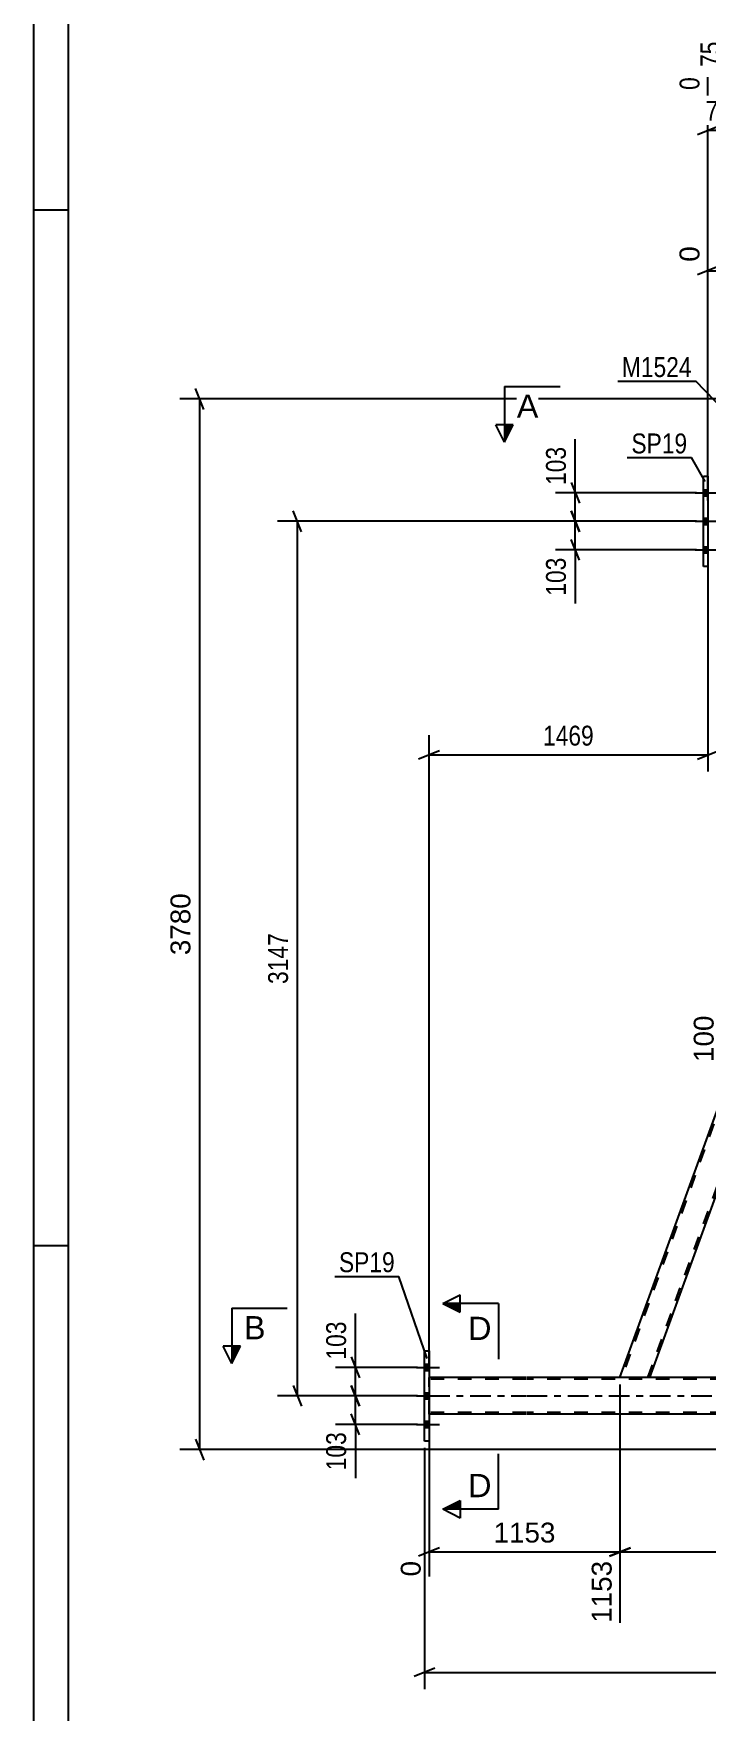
# Model space of a CAD drawing. Header units: millimetres. Extents: x -116 to 725, y -402 to 192.
# Drawn here: x -115.7 to -18.8, y -171.3 to 70.2 of the extents above; entities that cross this region are included whole.
import ezdxf

# ---------------------------------------------------------------- set-up
doc = ezdxf.new("R2010")
doc.units = ezdxf.units.MM
doc.linetypes.add('DXK_LINE_DOT2', pattern=[3.9198, 1.9599, -1.9599])
doc.linetypes.add('DXK_LINE_DOT3', pattern=[5.9187, 2.979, -0.9799, 0.9799, -0.9799])
doc.styles.add('Arial', font='ARIAL.TTF', dxfattribs={"height": 0.2})
doc.styles.add('Arial Narrow', font='ARIALN.TTF', dxfattribs={"height": 0.2})

# ---------------------------------------------------------------- blocks, each defined once
blk = doc.blocks.new('Unknown-203723422-1133')
at = {"color": 5, "linetype": 'Continuous'}
for p, q in [((-115.72, 191.75), (-115.72, -402.25)), ((-110.72, 186.75), (-110.72, -397.25)), ((-110.72, 44.75), (-115.72, 44.75)), ((-110.72, -104.25), (-115.72, -104.25))]:
    blk.add_line(p, q, dxfattribs=at)
blk = doc.blocks.new('Part-203723422-4870 - 4481')
at = {"color": 2, "linetype": 'Continuous'}
for p, q in [((-44.8, -123.22), (-58.76, -123.22)), ((47.38, -123.22), (-44.7, -123.22)), ((-44.8, -128.5), (-58.76, -128.5)), ((47.38, -128.5), (-44.7, -128.5))]:
    blk.add_line(p, q, dxfattribs=at)
at = {"color": 7, "linetype": 'DXK_LINE_DOT2'}
for p, q in [((-58.76, -128.5), (-58.76, -123.22)), ((-44.8, -123.46), (-58.76, -123.46)), ((634.4, -123.46), (-44.7, -123.46)), ((-44.8, -128.26), (-58.76, -128.26)), ((634.4, -128.26), (-44.7, -128.26))]:
    blk.add_line(p, q, dxfattribs=at)
at = {"color": 7, "linetype": 'DXK_LINE_DOT3'}
for p, q in [((-58.76, -125.86), (-44.8, -125.86)), ((-44.7, -125.86), (634.4, -125.86))]:
    blk.add_line(p, q, dxfattribs=at)
blk = doc.blocks.new('Bolt-203723422-4810 - 4481')
at = {"linetype": 'Continuous'}
for points in [[(-58.76, -122.2), (-58.76, -121.32), (-59.4, -121.32), (-59.4, -122.2)], [(-58.76, -122.2), (-58.76, -121.32), (-59.4, -121.32), (-59.4, -122.2)], [(-58.76, -122.2), (-58.76, -121.32), (-59.4, -121.32), (-59.4, -122.2)], [(-58.76, -126.3), (-58.76, -125.42), (-59.4, -125.42), (-59.4, -126.3)], [(-58.76, -126.3), (-58.76, -125.42), (-59.4, -125.42), (-59.4, -126.3)], [(-58.76, -130.4), (-58.76, -129.52), (-59.4, -129.52), (-59.4, -130.4)], [(-58.76, -130.4), (-58.76, -129.52), (-59.4, -129.52), (-59.4, -130.4)], [(-58.76, -130.4), (-58.76, -129.52), (-59.4, -129.52), (-59.4, -130.4)]]:
    blk.add_hatch(color=1, dxfattribs=at).paths.add_polyline_path(points)
at = {"color": 1, "linetype": 'Continuous'}
for p, q in [((-60.56, -121.76), (-57.24, -121.76)), ((-60.56, -121.76), (-57.24, -121.76)), ((-60.56, -121.76), (-57.24, -121.76)), ((-59.4, -121.32), (-58.76, -121.32)), ((-59.4, -121.32), (-58.76, -121.32)), ((-59.4, -121.32), (-58.76, -121.32)), ((-59.4, -122.2), (-58.76, -122.2)), ((-59.4, -122.2), (-58.76, -122.2)), ((-59.4, -122.2), (-58.76, -122.2)), ((-59.4, -125.42), (-58.76, -125.42)), ((-59.4, -125.42), (-58.76, -125.42)), ((-60.56, -125.86), (-57.24, -125.86)), ((-60.56, -125.86), (-57.24, -125.86)), ((-59.4, -126.3), (-58.76, -126.3)), ((-59.4, -126.3), (-58.76, -126.3)), ((-60.56, -129.96), (-57.24, -129.96)), ((-60.56, -129.96), (-57.24, -129.96)), ((-60.56, -129.96), (-57.24, -129.96)), ((-59.4, -129.52), (-58.76, -129.52)), ((-59.4, -129.52), (-58.76, -129.52)), ((-59.4, -129.52), (-58.76, -129.52)), ((-59.4, -130.4), (-58.76, -130.4)), ((-59.4, -130.4), (-58.76, -130.4)), ((-59.4, -130.4), (-58.76, -130.4))]:
    blk.add_line(p, q, dxfattribs=at)
blk = doc.blocks.new('Bolt-203723422-4811 - 4481')
at = {"linetype": 'Continuous'}
for points in [[(-18.61, 3.66), (-18.61, 4.54), (-19.25, 4.54), (-19.25, 3.66)], [(-18.61, 3.66), (-18.61, 4.54), (-19.25, 4.54), (-19.25, 3.66)], [(-18.61, 3.66), (-18.61, 4.54), (-19.25, 4.54), (-19.25, 3.66)], [(-18.61, -0.44), (-18.61, 0.44), (-19.25, 0.44), (-19.25, -0.44)], [(-18.61, -0.44), (-18.61, 0.44), (-19.25, 0.44), (-19.25, -0.44)], [(-18.61, -4.54), (-18.61, -3.66), (-19.25, -3.66), (-19.25, -4.54)], [(-18.61, -4.54), (-18.61, -3.66), (-19.25, -3.66), (-19.25, -4.54)], [(-18.61, -4.54), (-18.61, -3.66), (-19.25, -3.66), (-19.25, -4.54)]]:
    blk.add_hatch(color=1, dxfattribs=at).paths.add_polyline_path(points)
at = {"color": 1, "linetype": 'Continuous'}
for p, q in [((-20.41, 4.1), (-17.09, 4.1)), ((-20.41, 4.1), (-17.09, 4.1)), ((-20.41, 4.1), (-17.09, 4.1)), ((-19.25, 4.54), (-18.61, 4.54)), ((-19.25, 4.54), (-18.61, 4.54)), ((-19.25, 4.54), (-18.61, 4.54)), ((-19.25, 3.66), (-18.61, 3.66)), ((-19.25, 3.66), (-18.61, 3.66)), ((-19.25, 3.66), (-18.61, 3.66)), ((-19.25, 0.44), (-18.61, 0.44)), ((-19.25, 0.44), (-18.61, 0.44)), ((-20.41, 0), (-17.09, 0)), ((-20.41, 0), (-17.09, 0)), ((-19.25, -0.44), (-18.61, -0.44)), ((-19.25, -0.44), (-18.61, -0.44)), ((-20.41, -4.1), (-17.09, -4.1)), ((-20.41, -4.1), (-17.09, -4.1)), ((-20.41, -4.1), (-17.09, -4.1)), ((-19.25, -3.66), (-18.61, -3.66)), ((-19.25, -3.66), (-18.61, -3.66)), ((-19.25, -3.66), (-18.61, -3.66)), ((-19.25, -4.54), (-18.61, -4.54)), ((-19.25, -4.54), (-18.61, -4.54)), ((-19.25, -4.54), (-18.61, -4.54))]:
    blk.add_line(p, q, dxfattribs=at)
blk = doc.blocks.new('Part-203723422-4895 - 4481')
at = {"color": 2, "linetype": 'Continuous'}
for p, q in [((-59.4, -119.36), (-58.76, -119.36)), ((-59.4, -132.36), (-59.4, -119.36)), ((-58.76, -119.36), (-58.76, -132.36)), ((-58.76, -132.36), (-59.4, -132.36))]:
    blk.add_line(p, q, dxfattribs=at)
blk = doc.blocks.new('Part-203723422-4931 - 4481')
at = {"color": 2, "linetype": 'Continuous'}
for p, q in [((-31.26, -123.22), (12.71, -2.4)), ((15.57, -6.25), (-27.01, -123.22))]:
    blk.add_line(p, q, dxfattribs=at)
at = {"color": 7, "linetype": 'DXK_LINE_DOT2'}
for p, q in [((13.11, -2), (-31.01, -123.22)), ((-27.26, -123.22), (16.86, -2)), ((12.71, -2.4), (12.86, -2)), ((17.11, -2), (12.86, -2)), ((17.11, -2), (15.57, -6.25)), ((-27.01, -123.22), (-31.26, -123.22))]:
    blk.add_line(p, q, dxfattribs=at)
blk = doc.blocks.new('Part-203723422-4943 - 4481')
at = {"color": 2, "linetype": 'Continuous'}
for p, q in [((-19.25, 6.5), (-18.61, 6.5)), ((-19.25, -6.5), (-19.25, 6.5)), ((-18.61, 6.5), (-18.61, -6.5)), ((-18.61, -6.5), (-19.25, -6.5))]:
    blk.add_line(p, q, dxfattribs=at)
blk = doc.blocks.new('StraightDimension-203723422-5731 - 4481')
at = {"color": 7, "linetype": 'Continuous'}
for p, q in [((-69.96, -124.36), (-68.76, -127.36)), ((-60.4, -125.86), (-72.21, -125.86)), ((-69.36, -129.96), (-69.36, -125.86)), ((-60.4, -129.96), (-72.21, -129.96)), ((-68.76, -131.46), (-69.96, -128.46))]:
    blk.add_line(p, q, dxfattribs=at)
at = {"color": 0}
blk.add_wipeout([(-70.11, -130.49), (-74.31, -130.49), (-74.31, -137.17), (-70.11, -137.17)], dxfattribs=at)
at = {"color": 7, "linetype": 'Continuous'}
blk.add_line((-69.36, -129.96), (-69.36, -137.69), dxfattribs=at)
blk.add_line((-69.36, -129.96), (-69.36, -137.69), dxfattribs=at)
at = {"color": 3, "style": 'Arial Narrow'}
blk.add_text('103', height=2.863, rotation=90.0002, dxfattribs=at).set_placement((-70.71, -136.57))
blk = doc.blocks.new('StraightDimension-203723422-17749 - 4481')
at = {"color": 7, "linetype": 'Continuous'}
for p, q in [((-15.21, 17.6), (-94.63, 17.6)), ((-91.18, 16.1), (-92.38, 19.1)), ((-91.78, -133.6), (-91.78, 17.6)), ((-92.38, -132.1), (-91.18, -135.1)), ((46.38, -133.6), (-94.63, -133.6))]:
    blk.add_line(p, q, dxfattribs=at)
at = {"color": 0}
blk.add_wipeout([(-92.53, -52.95), (-96.73, -52.95), (-96.73, -63.04), (-92.53, -63.04)], dxfattribs=at)
at = {"color": 3, "style": 'Arial'}
blk.add_text('3780', height=2.865, rotation=90.0002, dxfattribs=at).set_placement((-93.13, -62.44))
blk = doc.blocks.new('StraightDimension-203723422-5706 - 4481')
at = {"color": 7, "linetype": 'Continuous'}
for p, q in [((-38.3, 5.6), (-37.1, 2.6)), ((-20.25, 4.1), (-40.55, 4.1)), ((-37.7, 0), (-37.7, 4.1)), ((-37.1, -1.5), (-38.3, 1.5)), ((-20.25, 0), (-40.55, 0))]:
    blk.add_line(p, q, dxfattribs=at)
at = {"color": 0}
blk.add_wipeout([(-38.45, 11.31), (-42.65, 11.31), (-42.65, 4.62), (-38.45, 4.62)], dxfattribs=at)
at = {"color": 7, "linetype": 'Continuous'}
blk.add_line((-37.7, 4.1), (-37.7, 11.83), dxfattribs=at)
blk.add_line((-37.7, 4.1), (-37.7, 11.83), dxfattribs=at)
at = {"color": 3, "style": 'Arial Narrow'}
blk.add_text('103', height=2.863, rotation=90.0002, dxfattribs=at).set_placement((-39.05, 5.23))
blk = doc.blocks.new('StraightDimension-203723422-5714 - 4481')
at = {"color": 7, "linetype": 'Continuous'}
for p, q in [((-38.3, 1.5), (-37.1, -1.5)), ((-20.25, 0), (-40.55, 0)), ((-37.7, -4.1), (-37.7, 0)), ((-20.25, -4.1), (-40.55, -4.1)), ((-37.1, -5.6), (-38.3, -2.6))]:
    blk.add_line(p, q, dxfattribs=at)
at = {"color": 0}
blk.add_wipeout([(-38.45, -4.63), (-42.65, -4.63), (-42.65, -11.31), (-38.45, -11.31)], dxfattribs=at)
at = {"color": 7, "linetype": 'Continuous'}
blk.add_line((-37.7, -4.1), (-37.7, -11.83), dxfattribs=at)
blk.add_line((-37.7, -4.1), (-37.7, -11.83), dxfattribs=at)
at = {"color": 3, "style": 'Arial Narrow'}
blk.add_text('103', height=2.863, rotation=90.0002, dxfattribs=at).set_placement((-39.05, -10.71))
blk = doc.blocks.new('AngleDimension-203723422-17971 - 4481')
at = {"color": 7, "linetype": 'Continuous'}
for p, q in [((-16.27, -66.87), (-10.72, -66.87)), ((-16.27, -82.09), (-10.72, -66.87)), ((-16.27, -82.09), (-16.27, -66.87)), ((-16.24, -82.03), (-16.27, -82.09))]:
    blk.add_line(p, q, dxfattribs=at)
at = {"color": 0}
for points in [[(-10.67, -65.97), (-10.67, -61.77), (-16.32, -61.77), (-16.32, -65.97)], [(-17.17, -70.54), (-21.37, -70.54), (-21.37, -78.41), (-17.17, -78.41)]]:
    blk.add_wipeout(points, dxfattribs=at)
at = {"color": 3, "style": 'Arial'}
blk.add_text('36', height=2.865, dxfattribs=at).set_placement((-15.72, -65.37))
blk.add_text('100', height=2.865, rotation=90.0002, dxfattribs=at).set_placement((-17.77, -77.81))
blk = doc.blocks.new('StraightDimension-203723422-5918 - 4481')
at = {"color": 7, "linetype": 'Continuous'}
for p, q in [((12.86, -1), (12.86, 48.52)), ((-18.61, 3), (-18.61, 39.57)), ((-17.11, 36.65), (-20.11, 35.45)), ((11.36, 35.45), (14.36, 36.65)), ((-18.61, 36.05), (12.86, 36.05))]:
    blk.add_line(p, q, dxfattribs=at)
at = {"color": 0, "linetype": 'Continuous'}
for points in [[(12.26, 49.12), (8.06, 49.12), (8.06, 41.25), (12.26, 41.25)], [(-19.21, 40.17), (-23.41, 40.17), (-23.41, 36.75), (-19.21, 36.75)]]:
    blk.add_wipeout(points, dxfattribs=at)
at = {"color": 0}
blk.add_wipeout([(1.06, 36.8), (1.06, 41), (-6.81, 41), (-6.81, 36.8)], dxfattribs=at)
at = {"color": 3, "linetype": 'Continuous', "style": 'Arial'}
for s, height, p in [('787', 2.865, (11.66, 41.85)), ('0', 2.87, (-19.81, 37.35))]:
    blk.add_text(s, height=height, rotation=90.0002, dxfattribs=at).set_placement(p)
at = {"color": 3, "style": 'Arial'}
blk.add_text('787', height=2.865, dxfattribs=at).set_placement((-6.21, 37.4))
blk = doc.blocks.new('StraightDimension-203723422-5366 - 4481')
at = {"color": 7, "linetype": 'Continuous'}
for p, q in [((-31.26, -124.22), (-31.26, -158.52)), ((-58.76, -129.5), (-58.76, -151.85)), ((-57.26, -147.72), (-60.26, -148.92)), ((-58.76, -148.32), (-31.26, -148.32)), ((-32.76, -148.92), (-29.76, -147.72))]:
    blk.add_line(p, q, dxfattribs=at)
at = {"color": 0}
blk.add_wipeout([(-39.97, -147.57), (-39.97, -143.37), (-50.06, -143.37), (-50.06, -147.57)], dxfattribs=at)
at = {"color": 0, "linetype": 'Continuous'}
for points in [[(-59.36, -149.02), (-63.56, -149.02), (-63.56, -152.45), (-59.36, -152.45)], [(-31.86, -149.02), (-36.06, -149.02), (-36.06, -159.12), (-31.86, -159.12)]]:
    blk.add_wipeout(points, dxfattribs=at)
at = {"color": 3, "style": 'Arial'}
blk.add_text('1153', height=2.865, dxfattribs=at).set_placement((-49.46, -146.97))
at = {"color": 3, "linetype": 'Continuous', "style": 'Arial'}
for s, height, p in [('0', 2.87, (-59.96, -151.85)), ('1153', 2.865, (-32.46, -158.52))]:
    blk.add_text(s, height=height, rotation=90.0002, dxfattribs=at).set_placement(p)
blk = doc.blocks.new('StraightDimension-203723422-5127 - 4481')
at = {"color": 7, "linetype": 'Continuous'}
for p, q in [((-59.4, -133.36), (-59.4, -168.05)), ((-57.9, -165.05), (-60.9, -166.25)), ((-59.4, -165.65), (680.62, -165.65))]:
    blk.add_line(p, q, dxfattribs=at)
blk = doc.blocks.new('StraightDimension-203723422-5098 - 4481')
at = {"color": 7, "linetype": 'Continuous'}
for p, q in [((-18.61, -3), (-18.61, -36.03)), ((-58.76, -122.22), (-58.76, -30.78)), ((-57.26, -33.03), (-60.26, -34.23)), ((-58.76, -33.63), (-18.61, -33.63)), ((-20.11, -34.23), (-17.11, -33.03))]:
    blk.add_line(p, q, dxfattribs=at)
at = {"color": 0}
blk.add_wipeout([(-34.43, -32.88), (-34.43, -28.68), (-42.94, -28.68), (-42.94, -32.88)], dxfattribs=at)
at = {"color": 3, "style": 'Arial Narrow'}
blk.add_text('1469', height=2.863, dxfattribs=at).set_placement((-42.34, -32.28))
blk = doc.blocks.new('StraightDimension-203723422-5244 - 4481')
at = {"color": 7, "linetype": 'Continuous'}
for p, q in [((-77.12, -1.5), (-78.32, 1.5)), ((-20.25, 0), (-80.57, 0)), ((-77.72, -125.86), (-77.72, 0)), ((-78.32, -124.36), (-77.12, -127.36)), ((-60.4, -125.86), (-80.57, -125.86))]:
    blk.add_line(p, q, dxfattribs=at)
at = {"color": 0}
blk.add_wipeout([(-78.47, -58.67), (-82.67, -58.67), (-82.67, -67.19), (-78.47, -67.19)], dxfattribs=at)
at = {"color": 3, "style": 'Arial Narrow'}
blk.add_text('3147', height=2.863, rotation=90.0002, dxfattribs=at).set_placement((-79.07, -66.59))
blk = doc.blocks.new('StraightDimension-203723422-5376 - 4481')
at = {"color": 7, "linetype": 'Continuous'}
for p, q in [((-31.26, -124.22), (-31.26, -158.52)), ((52.03, -124.22), (52.03, -158.52)), ((-29.76, -147.72), (-32.76, -148.92)), ((-31.26, -148.32), (52.03, -148.32)), ((50.53, -148.92), (53.53, -147.72))]:
    blk.add_line(p, q, dxfattribs=at)
at = {"color": 0}
blk.add_wipeout([(15.43, -147.57), (15.43, -143.37), (5.33, -143.37), (5.33, -147.57)], dxfattribs=at)
at = {"color": 0, "linetype": 'Continuous'}
blk.add_wipeout([(51.43, -149.02), (47.23, -149.02), (47.23, -159.12), (51.43, -159.12)], dxfattribs=at)
at = {"color": 3, "style": 'Arial'}
blk.add_text('2082', height=2.865, dxfattribs=at).set_placement((5.93, -146.97))
at = {"color": 3, "linetype": 'Continuous', "style": 'Arial'}
blk.add_text('3235', height=2.865, rotation=90.0002, dxfattribs=at).set_placement((50.83, -158.52))
blk = doc.blocks.new('StraightDimension-203723422-5723 - 4481')
at = {"color": 7, "linetype": 'Continuous'}
for p, q in [((-69.96, -120.26), (-68.76, -123.26)), ((-60.4, -121.76), (-72.21, -121.76)), ((-69.36, -125.86), (-69.36, -121.76)), ((-68.76, -127.36), (-69.96, -124.36)), ((-60.4, -125.86), (-72.21, -125.86))]:
    blk.add_line(p, q, dxfattribs=at)
at = {"color": 0}
blk.add_wipeout([(-70.11, -114.55), (-74.31, -114.55), (-74.31, -121.24), (-70.11, -121.24)], dxfattribs=at)
at = {"color": 7, "linetype": 'Continuous'}
blk.add_line((-69.36, -121.76), (-69.36, -114.03), dxfattribs=at)
blk.add_line((-69.36, -121.76), (-69.36, -114.03), dxfattribs=at)
at = {"color": 3, "style": 'Arial Narrow'}
blk.add_text('103', height=2.863, rotation=90.0002, dxfattribs=at).set_placement((-70.71, -120.64))
blk = doc.blocks.new('StraightDimension-203723422-17576 - 4481')
at = {"color": 7, "linetype": 'Continuous'}
for p, q in [((-15.62, 18.6), (-15.62, 69.04)), ((-18.61, 3), (-18.61, 63.91)), ((-20.11, 55.68), (-17.11, 56.88)), ((-18.61, 56.28), (-15.62, 56.28)), ((-14.12, 56.88), (-17.12, 55.68))]:
    blk.add_line(p, q, dxfattribs=at)
at = {"color": 0, "linetype": 'Continuous'}
blk.add_wipeout([(-16.22, 69.64), (-20.42, 69.64), (-20.42, 64.78), (-16.22, 64.78)], dxfattribs=at)
at = {"color": 0}
blk.add_wipeout([(-14.69, 57.03), (-14.69, 61.23), (-19.54, 61.23), (-19.54, 57.03)], dxfattribs=at)
at = {"color": 0, "linetype": 'Continuous'}
blk.add_wipeout([(-19.21, 64.51), (-23.41, 64.51), (-23.41, 61.48), (-19.21, 61.48)], dxfattribs=at)
at = {"color": 3, "linetype": 'Continuous', "style": 'Arial Narrow'}
for s, height, p in [('75', 2.863, (-16.82, 65.38)), ('0', 2.86, (-19.81, 62.08))]:
    blk.add_text(s, height=height, rotation=90.0002, dxfattribs=at).set_placement(p)
at = {"color": 3, "style": 'Arial Narrow'}
blk.add_text('75', height=2.863, dxfattribs=at).set_placement((-18.94, 57.63))
blk = doc.blocks.new('Mark-203723422-4549 - 4481')
at = {"color": 0}
blk.add_wipeout([(-20.92, 20.76), (-20.92, 23.76), (-30.98, 23.76), (-30.98, 20.76)], dxfattribs=at)
blk.add_wipeout([(-20.92, 20.76), (-20.92, 23.76), (-30.98, 23.76), (-30.98, 20.76)], dxfattribs=at)
at = {"color": 30, "linetype": 'Continuous'}
for p in [(-31.58, 20.16), (-14.81, 14.46)]:
    blk.add_line(p, (-20.32, 20.16), dxfattribs=at)
at = {"color": 3, "style": 'Arial Narrow'}
blk.add_text('M1524', height=2.863, dxfattribs=at).set_placement((-30.98, 20.76))
blk = doc.blocks.new('SectionMark-203723422-6445 - 4481')
at = {"color": 6, "linetype": 'Continuous'}
for p, q in [((-56.76, -112.57), (-54.26, -111.32)), ((-48.76, -112.57), (-56.76, -112.57)), ((-48.76, -142.19), (-56.76, -142.19)), ((-54.26, -143.44), (-56.76, -142.19))]:
    blk.add_line(p, q, dxfattribs=at)
at = {"color": 0, "linetype": 'Continuous'}
for points in [[(-49.76, -117.82), (-49.76, -114.32), (-53.13, -114.32), (-53.13, -117.82)], [(-49.76, -140.44), (-49.76, -136.94), (-53.13, -136.94), (-53.13, -140.44)]]:
    blk.add_wipeout(points, dxfattribs=at)
at = {"linetype": 'Continuous'}
for points in [[(-54.26, -112.57), (-54.26, -113.82), (-56.76, -112.57)], [(-54.26, -140.94), (-54.26, -142.19), (-56.76, -142.19)]]:
    blk.add_hatch(color=6, dxfattribs=at).paths.add_polyline_path(points)
at = {"color": 6, "linetype": 'Continuous'}
for p, q in [((-56.76, -112.57), (-54.26, -113.82)), ((-54.26, -113.82), (-54.26, -111.32)), ((-48.76, -112.57), (-48.76, -120.57)), ((-48.76, -142.19), (-48.76, -134.19)), ((-56.76, -142.19), (-54.26, -140.94)), ((-54.26, -140.94), (-54.26, -143.44))]:
    blk.add_line(p, q, dxfattribs=at)
at = {"color": 3, "linetype": 'Continuous', "style": 'Arial'}
for p in [(-53.13, -117.82), (-53.13, -140.44)]:
    blk.add_text('D', height=3.34, dxfattribs=at).set_placement(p)
blk = doc.blocks.new('Mark-203723422-4891 - 4481')
at = {"color": 0}
blk.add_wipeout([(-63.7, -108.06), (-63.7, -105.06), (-71.73, -105.06), (-71.73, -108.06)], dxfattribs=at)
blk.add_wipeout([(-63.7, -108.06), (-63.7, -105.06), (-71.73, -105.06), (-71.73, -108.06)], dxfattribs=at)
at = {"color": 30, "linetype": 'Continuous'}
for p in [(-72.33, -108.66), (-59.05, -120.49)]:
    blk.add_line(p, (-63.1, -108.66), dxfattribs=at)
at = {"color": 3, "style": 'Arial Narrow'}
blk.add_text('SP19', height=2.863, dxfattribs=at).set_placement((-71.73, -108.06))
blk = doc.blocks.new('Mark-203723422-4939 - 4481')
at = {"color": 0}
blk.add_wipeout([(-21.57, 9.77), (-21.57, 12.77), (-29.61, 12.77), (-29.61, 9.77)], dxfattribs=at)
blk.add_wipeout([(-21.57, 9.77), (-21.57, 12.77), (-29.61, 12.77), (-29.61, 9.77)], dxfattribs=at)
at = {"color": 30, "linetype": 'Continuous'}
for p in [(-30.21, 9.17), (-19, 5.73)]:
    blk.add_line(p, (-20.97, 9.17), dxfattribs=at)
at = {"color": 3, "style": 'Arial Narrow'}
blk.add_text('SP19', height=2.863, dxfattribs=at).set_placement((-29.61, 9.77))
blk = doc.blocks.new('SectionMark-203723422-6455 - 4481')
at = {"color": 6, "linetype": 'Continuous'}
for p, q in [((-87.17, -113.22), (-87.17, -121.22)), ((-87.17, -121.22), (-88.42, -118.72))]:
    blk.add_line(p, q, dxfattribs=at)
at = {"color": 0, "linetype": 'Continuous'}
blk.add_wipeout([(-82.31, -117.72), (-82.31, -114.22), (-85.42, -114.22), (-85.42, -117.72)], dxfattribs=at)
at = {"linetype": 'Continuous'}
blk.add_hatch(color=6, dxfattribs=at).paths.add_polyline_path([(-87.17, -118.72), (-85.92, -118.72), (-87.17, -121.22)])
at = {"color": 6, "linetype": 'Continuous'}
for p, q in [((-87.17, -113.22), (-79.17, -113.22)), ((-85.92, -118.72), (-88.42, -118.72)), ((-87.17, -121.22), (-85.92, -118.72))]:
    blk.add_line(p, q, dxfattribs=at)
at = {"color": 3, "linetype": 'Continuous', "style": 'Arial'}
blk.add_text('B', height=3.34, dxfattribs=at).set_placement((-85.42, -117.72))
blk = doc.blocks.new('SectionMark-203723422-6461 - 4481')
at = {"color": 6, "linetype": 'Continuous'}
for p, q in [((-47.87, 19.4), (-47.87, 11.4)), ((-47.87, 11.4), (-49.12, 13.9))]:
    blk.add_line(p, q, dxfattribs=at)
at = {"color": 0, "linetype": 'Continuous'}
blk.add_wipeout([(-43.01, 14.9), (-43.01, 18.4), (-46.12, 18.4), (-46.12, 14.9)], dxfattribs=at)
at = {"linetype": 'Continuous'}
blk.add_hatch(color=6, dxfattribs=at).paths.add_polyline_path([(-47.87, 13.9), (-46.62, 13.9), (-47.87, 11.4)])
at = {"color": 6, "linetype": 'Continuous'}
for p, q in [((-47.87, 19.4), (-39.87, 19.4)), ((-46.62, 13.9), (-49.12, 13.9)), ((-47.87, 11.4), (-46.62, 13.9))]:
    blk.add_line(p, q, dxfattribs=at)
at = {"color": 3, "linetype": 'Continuous', "style": 'Arial'}
blk.add_text('A', height=3.34, dxfattribs=at).set_placement((-46.12, 14.9))

msp = doc.modelspace()

# ---------------------------------------------------------------- block references
for name in ['Unknown-203723422-1133', 'Part-203723422-4943 - 4481', 'Bolt-203723422-4811 - 4481', 'Part-203723422-4931 - 4481', 'Part-203723422-4895 - 4481', 'Bolt-203723422-4810 - 4481', 'Part-203723422-4870 - 4481']:
    msp.add_blockref(name, (0, 0))

# ---------------------------------------------------------------- next in the draw order: block references
msp.add_blockref('StraightDimension-203723422-5731 - 4481', (0, 0))

# ---------------------------------------------------------------- next in the draw order: block references
msp.add_blockref('StraightDimension-203723422-17749 - 4481', (0, 0))

# ---------------------------------------------------------------- next in the draw order: block references
for name in ['StraightDimension-203723422-5706 - 4481', 'AngleDimension-203723422-17971 - 4481', 'StraightDimension-203723422-5366 - 4481']:
    msp.add_blockref(name, (0, 0))

# ---------------------------------------------------------------- next in the draw order: block references
msp.add_blockref('StraightDimension-203723422-5714 - 4481', (0, 0))

# ---------------------------------------------------------------- next in the draw order: block references
for name in ['StraightDimension-203723422-5918 - 4481', 'StraightDimension-203723422-5127 - 4481']:
    msp.add_blockref(name, (0, 0))

# ---------------------------------------------------------------- next in the draw order: block references
for name in ['StraightDimension-203723422-17576 - 4481', 'StraightDimension-203723422-5098 - 4481']:
    msp.add_blockref(name, (0, 0))

# ---------------------------------------------------------------- next in the draw order: block references
for name in ['Mark-203723422-4549 - 4481', 'Mark-203723422-4939 - 4481', 'StraightDimension-203723422-5244 - 4481']:
    msp.add_blockref(name, (0, 0))

# ---------------------------------------------------------------- next in the draw order: block references
for name in ['SectionMark-203723422-6461 - 4481', 'SectionMark-203723422-6445 - 4481', 'StraightDimension-203723422-5723 - 4481', 'StraightDimension-203723422-5376 - 4481']:
    msp.add_blockref(name, (0, 0))

# ---------------------------------------------------------------- next in the draw order: block references
msp.add_blockref('Mark-203723422-4891 - 4481', (0, 0))

# ---------------------------------------------------------------- next in the draw order: block references
msp.add_blockref('SectionMark-203723422-6455 - 4481', (0, 0))

doc.saveas('drawing.dxf')
